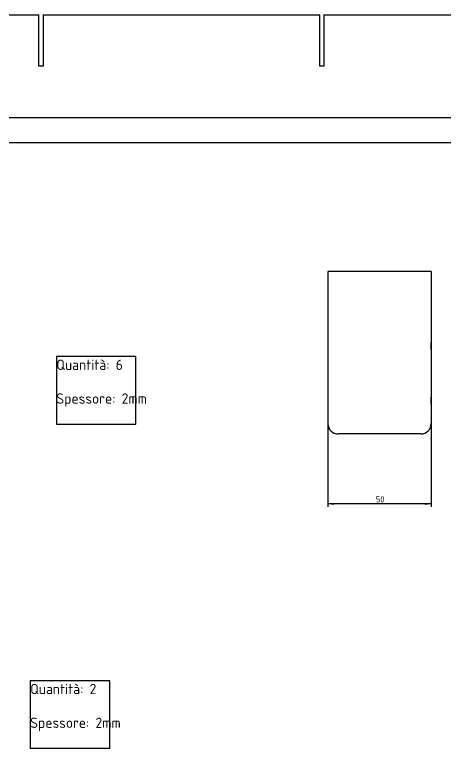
# Model space of a CAD drawing. Header units: millimetres. Extents: x 22 to 1300, y 12 to 835.
# Drawn here: x 855.8 to 1064.3, y 69.1 to 424.5 of the extents above; entities that cross this region are included whole.
import ezdxf
from ezdxf.enums import TextEntityAlignment as Align

# ---------------------------------------------------------------- set-up
doc = ezdxf.new("R2010")
doc.units = ezdxf.units.MM
for name, color, linetype in [('6200002991_4', 7, 'Continuous'), ('6200002991_9', 7, 'Continuous'), ('Default', 7, 'Continuous')]:
    doc.layers.add(name, color=color, linetype=linetype)
doc.styles.add('SEACAD_seiso_ttf', font='seiso.ttf')
doc.dimstyles.new('Arcardini', dxfattribs={"dimtxt": 3, "dimasz": 3, "dimexe": 1.5, "dimexo": 0, "dimgap": 1.5, "dimtad": 1, "dimtxsty": 'SEACAD_seiso_ttf', "dimblk1": '_SE_FILLED', "dimblk2": '_SE_FILLED', "dimsah": 1, "dimcen": 1.5, "dimazin": 0, "dimtfac": 1, "dimtmove": 0, "dimatfit": 3, "dimfxl": 1, "dimtolj": 1, "dimarcsym": 0})

# ---------------------------------------------------------------- blocks, each defined once
blk = doc.blocks.new('SE7')
at = {"layer": '6200002991_4', "color": 7, "linetype": 'Continuous'}
for p, q in [((803.57, 424.51), (867.57, 424.51)), ((867.57, 399.51), (867.57, 424.51)), ((869.57, 424.51), (869.57, 399.51)), ((869.57, 424.51), (1003.57, 424.51)), ((1003.57, 399.51), (1003.57, 424.51)), ((1005.57, 424.51), (1005.57, 399.51)), ((1005.57, 424.51), (1069.57, 424.51)), ((869.57, 399.51), (867.57, 399.51)), ((1005.57, 399.51), (1003.57, 399.51)), ((1229.07, 374.51), (38.07, 374.51))]:
    blk.add_line(p, q, dxfattribs=at)
blk = doc.blocks.new('DMBLK16')
at = {"layer": 'Default', "linetype": 'Continuous'}
for points in [[(24.75, 362.02), (24.75, 363.02), (21.75, 362.52)], [(1242.39, 362.02), (1245.39, 362.52), (1242.39, 363.02)]]:
    blk.add_hatch(color=5, dxfattribs=at).paths.add_polyline_path(points)
at = {"layer": 'Default', "color": 5, "linetype": 'Continuous'}
for p, q in [((1245.39, 399.51), (1245.39, 361.02)), ((21.75, 374.51), (21.75, 361.02)), ((21.75, 362.52), (1245.39, 362.52))]:
    blk.add_line(p, q, dxfattribs=at)
at = {"layer": 'Default', "color": 5, "linetype": 'Continuous', "style": 'SEACAD_seiso_ttf'}
blk.add_text('1223,64', height=3, dxfattribs=at).set_placement((628.25, 366.27), align=Align.TOP_LEFT)
blk = doc.blocks.new('_SE_FILLED')
at = {"color": 0}
blk.add_line((0, 0), (-1, 0), dxfattribs=at)
blk.add_solid([(0, 0), (-1, -0.1665), (-1, 0.1665), (0, 0)], dxfattribs=at)
blk = doc.blocks.new('SE8')
at = {"layer": '6200002991_9', "color": 7, "linetype": 'Continuous'}
for p, q in [((1057.45, 300.12), (1007.45, 300.12)), ((1007.45, 300.12), (1007.45, 265.62)), ((1057.45, 300.12), (1057.45, 265.62)), ((1007.45, 265.62), (1007.45, 262.25)), ((1057.45, 262.25), (1057.45, 265.62)), ((1007.45, 262.25), (1007.45, 239.25)), ((1057.45, 262.25), (1057.45, 239.25)), ((1007.45, 239.25), (1007.45, 235.87)), ((1057.45, 235.87), (1057.45, 239.25)), ((1007.45, 235.87), (1007.45, 226.37)), ((1057.45, 235.87), (1057.45, 226.37)), ((1052.45, 221.37), (1012.45, 221.37))]:
    blk.add_line(p, q, dxfattribs=at)
for centre, start, end in [((1012.45, 226.37), 180, 270), ((1052.45, 226.37), 270, 0)]:
    blk.add_arc(centre, 5, start, end, dxfattribs=at)
blk = doc.blocks.new('DMBLK17')
at = {"layer": 'Default', "linetype": 'Continuous'}
for points in [[(1010.45, 186.98), (1010.45, 187.98), (1007.45, 187.48)], [(1054.45, 186.98), (1057.45, 187.48), (1054.45, 187.98)]]:
    blk.add_hatch(color=5, dxfattribs=at).paths.add_polyline_path(points)
at = {"layer": 'Default', "color": 5, "linetype": 'Continuous'}
for p, q in [((1007.45, 265.62), (1007.45, 185.98)), ((1057.45, 265.62), (1057.45, 185.98)), ((1057.45, 187.48), (1007.45, 187.48))]:
    blk.add_line(p, q, dxfattribs=at)
at = {"layer": 'Default', "color": 5, "linetype": 'Continuous', "style": 'SEACAD_seiso_ttf'}
blk.add_text('50', height=3, dxfattribs=at).set_placement((1030.71, 191.23), align=Align.TOP_LEFT)

msp = doc.modelspace()

# ---------------------------------------------------------------- linework, layer by layer
at = {"layer": 'Default', "color": 7, "linetype": 'Continuous'}
for points in [[(875.99, 258.865), (875.99, 226.137), (914.496, 226.137), (914.496, 258.865), (875.99, 258.865)], [(863.324, 101.778), (863.324, 69.051), (901.831, 69.051), (901.831, 101.778), (863.324, 101.778)]]:
    msp.add_lwpolyline(points, dxfattribs=at)

# ---------------------------------------------------------------- block references
at = {"layer": 'Default'}
for name in ['SE7', 'SE8']:
    msp.add_blockref(name, (0, 0), dxfattribs=at)

# ---------------------------------------------------------------- texts
at = {"layer": 'Default', "color": 7, "linetype": 'Continuous', "style": 'SEACAD_seiso_ttf'}
for s, p in [('Quantità: 6', (875.99, 257.387)), ('Spessore: 2mm', (875.99, 241.024)), ('Quantità: 2', (863.324, 100.301)), ('Spessore: 2mm', (863.324, 83.938))]:
    msp.add_text(s, height=5, dxfattribs=at).set_placement(p, align=Align.TOP_LEFT)

# ---------------------------------------------------------------- dimensions: what is measured, and where the dimension line sits
at = {"layer": 'Default', "color": 5, "linetype": 'Continuous'}
for base, p1, p2, picture, middle in [((1245.392, 362.518), (21.748, 424.514), (1245.392, 399.514), 'DMBLK16', (633.57, 362.518)), ((1007.446, 187.481), (1057.446, 265.623), (1007.446, 265.623), 'DMBLK17', (1032.446, 187.481))]:
    dim = msp.add_linear_dim(base=base, p1=p1, p2=p2, text='\\A1;<>', dimstyle='Arcardini', dxfattribs=at)
    dim.commit()
    dim.dimension.update_dxf_attribs({"geometry": picture, "text_midpoint": middle, "dimtype": 160})

doc.saveas('drawing.dxf')
